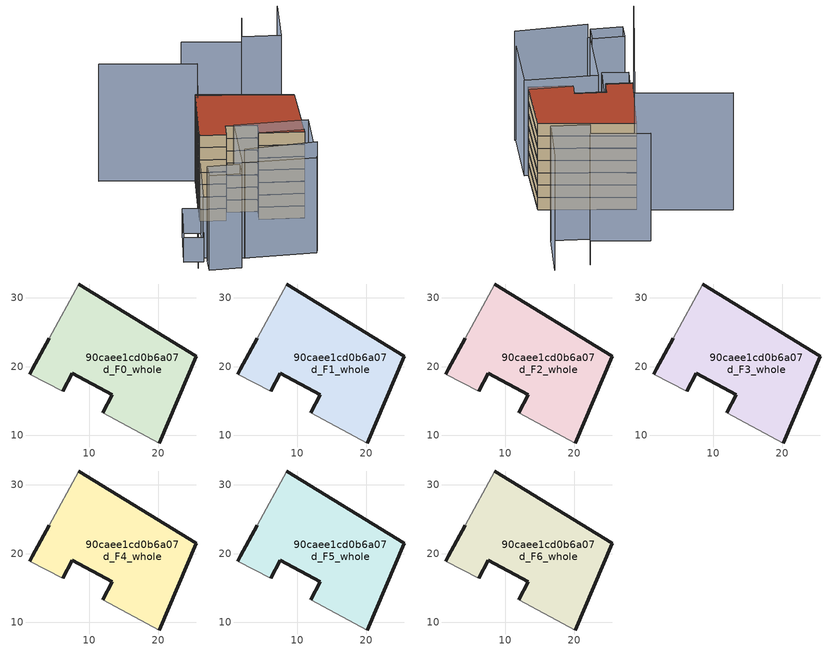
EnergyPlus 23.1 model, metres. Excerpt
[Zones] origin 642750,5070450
90caee1cd0b6a07d_F0_whole
 floor ground (EU_floor_Construction): 20.13,8.89 25.54,21.5 8.43,32.01 4.12,24.11 1.72,19.6 1.32,18.91 6.12,16.4 7.52,19 13.33,15.9 11.92,13.3 z0
 wall outside (EU_wall_Construction): 11.92,13.3 13.33,15.9 7.52,19 6.12,16.4 / 1.32,18.91 1.72,19.6 4.12,24.11 / 8.43,32.01 25.54,21.5 20.13,8.89 z0:3
 wall adiabatic (EU_wall_Construction): 6.12,16.4 1.32,18.91 / 4.12,24.11 8.43,32.01 / 20.13,8.89 11.92,13.3 z0:3
90caee1cd0b6a07d_F1_whole
 floor to 90caee1cd0b6a07d_F0_whole (EU_floor_Construction): 20.13,8.89 25.54,21.5 8.43,32.01 4.12,24.11 1.72,19.6 1.32,18.91 6.12,16.4 7.52,19 13.33,15.9 11.92,13.3 z3
 wall outside (EU_wall_Construction): 11.92,13.3 13.33,15.9 7.52,19 6.12,16.4 / 1.32,18.91 1.72,19.6 4.12,24.11 / 8.43,32.01 25.54,21.5 20.13,8.89 z3:6
 wall adiabatic (EU_wall_Construction): 6.12,16.4 1.32,18.91 / 4.12,24.11 8.43,32.01 / 20.13,8.89 11.92,13.3 z3:6
90caee1cd0b6a07d_F2_whole
 floor to 90caee1cd0b6a07d_F1_whole (EU_floor_Construction): 20.13,8.89 25.54,21.5 8.43,32.01 4.12,24.11 1.72,19.6 1.32,18.91 6.12,16.4 7.52,19 13.33,15.9 11.92,13.3 z6
 wall outside (EU_wall_Construction): 11.92,13.3 13.33,15.9 7.52,19 6.12,16.4 / 1.32,18.91 1.72,19.6 4.12,24.11 / 8.43,32.01 25.54,21.5 20.13,8.89 z6:9
 wall adiabatic (EU_wall_Construction): 6.12,16.4 1.32,18.91 / 4.12,24.11 8.43,32.01 / 20.13,8.89 11.92,13.3 z6:9
90caee1cd0b6a07d_F3_whole
 floor to 90caee1cd0b6a07d_F2_whole (EU_floor_Construction): 20.13,8.89 25.54,21.5 8.43,32.01 4.12,24.11 1.72,19.6 1.32,18.91 6.12,16.4 7.52,19 13.33,15.9 11.92,13.3 z9
 wall outside (EU_wall_Construction): 11.92,13.3 13.33,15.9 7.52,19 6.12,16.4 / 1.32,18.91 1.72,19.6 4.12,24.11 / 8.43,32.01 25.54,21.5 20.13,8.89 z9:12
 wall adiabatic (EU_wall_Construction): 6.12,16.4 1.32,18.91 / 4.12,24.11 8.43,32.01 / 20.13,8.89 11.92,13.3 z9:12
90caee1cd0b6a07d_F4_whole
 floor to 90caee1cd0b6a07d_F3_whole (EU_floor_Construction): 20.13,8.89 25.54,21.5 8.43,32.01 4.12,24.11 1.72,19.6 1.32,18.91 6.12,16.4 7.52,19 13.33,15.9 11.92,13.3 z12
 wall outside (EU_wall_Construction): 11.92,13.3 13.33,15.9 7.52,19 6.12,16.4 / 1.32,18.91 1.72,19.6 4.12,24.11 / 8.43,32.01 25.54,21.5 20.13,8.89 z12:15
 wall adiabatic (EU_wall_Construction): 6.12,16.4 1.32,18.91 / 4.12,24.11 8.43,32.01 / 20.13,8.89 11.92,13.3 z12:15
90caee1cd0b6a07d_F5_whole
 floor to 90caee1cd0b6a07d_F4_whole (EU_floor_Construction): 20.13,8.89 25.54,21.5 8.43,32.01 4.12,24.11 1.72,19.6 1.32,18.91 6.12,16.4 7.52,19 13.33,15.9 11.92,13.3 z15
 wall outside (EU_wall_Construction): 11.92,13.3 13.33,15.9 7.52,19 6.12,16.4 / 1.32,18.91 1.72,19.6 4.12,24.11 / 8.43,32.01 25.54,21.5 20.13,8.89 z15:18
 wall adiabatic (EU_wall_Construction): 6.12,16.4 1.32,18.91 / 4.12,24.11 8.43,32.01 / 20.13,8.89 11.92,13.3 z15:18
90caee1cd0b6a07d_F6_whole
 floor to 90caee1cd0b6a07d_F5_whole (EU_floor_Construction): 20.13,8.89 25.54,21.5 8.43,32.01 4.12,24.11 1.72,19.6 1.32,18.91 6.12,16.4 7.52,19 13.33,15.9 11.92,13.3 z18
 wall outside (EU_wall_Construction): 11.92,13.3 13.33,15.9 7.52,19 6.12,16.4 / 1.32,18.91 1.72,19.6 4.12,24.11 / 8.43,32.01 25.54,21.5 20.13,8.89 z18:21
 wall adiabatic (EU_wall_Construction): 6.12,16.4 1.32,18.91 / 4.12,24.11 8.43,32.01 / 20.13,8.89 11.92,13.3 z18:21
 roof outside (EU_roof_Construction): 25.54,21.5 20.13,8.89 11.92,13.3 13.33,15.9 7.52,19 6.12,16.4 1.32,18.91 1.72,19.6 4.12,24.11 8.43,32.01 z21
shading: 2.09,2.9 16.02,-2.64 z0:26.5; -0.24,0.17 -6.29,3 / -6.29,3 -4.83,6.12 / -4.83,6.12 1.21,3.29 / 1.21,3.29 -0.24,0.17 z0:22.9; 15.52,-3.22 1.69,3.09 / 1.69,3.09 7.43,15.69 / 7.43,15.69 21.26,9.39 / 21.26,9.39 15.52,-3.22 z0:23.2; 34.19,41.99 29.24,32.51 / 29.24,32.51 22.17,36.2 z0:27.9; 27.01,44.11 22.54,36.81 / 22.54,36.81 12.07,43.22 z0:26.2; -3.89,17.22 -0.39,15.19 / -0.39,15.19 -5.69,6.06 / -5.69,6.06 -9.19,8.1 / -9.19,8.1 -3.89,17.22 z0:6; -4.99,7.3 1.36,18.99 / 1.36,18.99 6.12,16.4 / 6.12,16.4 -0.23,4.71 / -0.23,4.71 -4.99,7.3 z0:14.8; -8.18,42.32 8.88,31.87 / 8.88,31.87 -7.74,4.75 z0:28.5
[Building]
EU S2 Campaign: North Axis=0; Terrain=City; Solar Distribution=FullExterior
[Site:Location]
Lyon-Bron: Latitude=45.75; Longitude=5; Time Zone=1; Elevation=198
[SizingPeriod:WeatherFileDays]
AnnualSizingPeriod: Begin Month=1; Begin Day of Month=1; End Month=12; End Day of Month=31; Day of Week for Start Day=Monday; Use Weather File Daylight Saving Period=No; Use Weather File Rain and Snow Indicators=No
[MATERIAL]
EU_InternalMass_Material: Roughness=MediumRough; Thickness=0.1; Conductivity=1; Density=1800; Specific Heat=900; Thermal Absorptance=0.9; Solar Absorptance=0.7; Visible Absorptance=0.7
[MATERIAL:NOMASS] Roughness=MediumRough; Thermal Absorptance=0.9; Solar Absorptance=0.7; Visible Absorptance=0.7
Name | Thermal Resistance
EU_wall_NoMass | 0.776494
EU_roof_NoMass | 0.486893
EU_floor_NoMass | 0.421597
[CONSTRUCTION]
EU_wall_Construction: EU_wall_NoMass
EU_roof_Construction: EU_roof_NoMass
EU_floor_Construction: EU_floor_NoMass
EU_InternalMass_Construction: EU_InternalMass_Material
[ZONE] Type=1; Multiplier=1; Ceiling Height=autocalculate; Floor Area=autocalculate; Part of Total Floor Area=Yes
Name | Volume
90caee1cd0b6a07d_F0_whole | 825.564
90caee1cd0b6a07d_F1_whole; 90caee1cd0b6a07d_F2_whole; 90caee1cd0b6a07d_F3_whole; 90caee1cd0b6a07d_F4_whole; 90caee1cd0b6a07d_F5_whole; 90caee1cd0b6a07d_F6_whole | 825.567
[INTERNALMASS] Construction=EU_InternalMass_Construction; Surface Area=275.196
Name | Zone or ZoneList
90caee1cd0b6a07d_F0_whole_EU_InternalMass | 90caee1cd0b6a07d_F0_whole
90caee1cd0b6a07d_F1_whole_EU_InternalMass | 90caee1cd0b6a07d_F1_whole
90caee1cd0b6a07d_F2_whole_EU_InternalMass | 90caee1cd0b6a07d_F2_whole
90caee1cd0b6a07d_F3_whole_EU_InternalMass | 90caee1cd0b6a07d_F3_whole
90caee1cd0b6a07d_F4_whole_EU_InternalMass | 90caee1cd0b6a07d_F4_whole
90caee1cd0b6a07d_F5_whole_EU_InternalMass | 90caee1cd0b6a07d_F5_whole
90caee1cd0b6a07d_F6_whole_EU_InternalMass | 90caee1cd0b6a07d_F6_whole
[OTHEREQUIPMENT] Fuel Type=Electricity; Design Level Calculation Method=Watts/Area; Power per Zone Floor Area=1; Fraction Latent=0; Fraction Radiant=0; Fraction Lost=0; Carbon Dioxide Generation Rate=0; EndUse Subcategory=EU_Step8_InternalGains
Name | Zone or ZoneList or Space or SpaceList | Schedule
EU_Step8_InternalGain_90caee1cd0b6a07d_F0_whole_f000 | 90caee1cd0b6a07d_F0_whole | EU_Step8_GainSchedule_90caee1cd0b6a07d_F0_whole_f000
EU_Step8_InternalGain_90caee1cd0b6a07d_F1_whole_f000 | 90caee1cd0b6a07d_F1_whole | EU_Step8_GainSchedule_90caee1cd0b6a07d_F1_whole_f000
EU_Step8_InternalGain_90caee1cd0b6a07d_F2_whole_f000 | 90caee1cd0b6a07d_F2_whole | EU_Step8_GainSchedule_90caee1cd0b6a07d_F2_whole_f000
EU_Step8_InternalGain_90caee1cd0b6a07d_F3_whole_f000 | 90caee1cd0b6a07d_F3_whole | EU_Step8_GainSchedule_90caee1cd0b6a07d_F3_whole_f000
EU_Step8_InternalGain_90caee1cd0b6a07d_F4_whole_f000 | 90caee1cd0b6a07d_F4_whole | EU_Step8_GainSchedule_90caee1cd0b6a07d_F4_whole_f000
EU_Step8_InternalGain_90caee1cd0b6a07d_F5_whole_f000 | 90caee1cd0b6a07d_F5_whole | EU_Step8_GainSchedule_90caee1cd0b6a07d_F5_whole_f000
EU_Step8_InternalGain_90caee1cd0b6a07d_F6_whole_f000 | 90caee1cd0b6a07d_F6_whole | EU_Step8_GainSchedule_90caee1cd0b6a07d_F6_whole_f000
[ZONEVENTILATION:DESIGNFLOWRATE] Schedule=EU_AlwaysOn; Design Flow Rate Calculation Method=AirChanges/Hour; Air Changes per Hour=0.693814; Ventilation Type=Natural; Fan Pressure Rise=0; Fan Total Efficiency=1; Constant Term Coefficient=1; Temperature Term Coefficient=0; Velocity Term Coefficient=0; Velocity Squared Term Coefficient=0; Minimum Indoor Temperature=-100; Maximum Indoor Temperature=100; Delta Temperature=-100; Minimum Outdoor Temperature=-100; Maximum Outdoor Temperature=100; Maximum Wind Speed=40
Name | Zone or ZoneList or Space or SpaceList
EU_ConstantAir_90caee1cd0b6a07d_F0_whole | 90caee1cd0b6a07d_F0_whole
EU_ConstantAir_90caee1cd0b6a07d_F1_whole | 90caee1cd0b6a07d_F1_whole
EU_ConstantAir_90caee1cd0b6a07d_F2_whole | 90caee1cd0b6a07d_F2_whole
EU_ConstantAir_90caee1cd0b6a07d_F3_whole | 90caee1cd0b6a07d_F3_whole
EU_ConstantAir_90caee1cd0b6a07d_F4_whole | 90caee1cd0b6a07d_F4_whole
EU_ConstantAir_90caee1cd0b6a07d_F5_whole | 90caee1cd0b6a07d_F5_whole
EU_ConstantAir_90caee1cd0b6a07d_F6_whole | 90caee1cd0b6a07d_F6_whole
[HVACTEMPLATE:THERMOSTAT] Constant Heating Setpoint=20; Constant Cooling Setpoint=50
EU_HeatOnly_90caee1cd0b6a07d_F0_whole; EU_HeatOnly_90caee1cd0b6a07d_F1_whole; EU_HeatOnly_90caee1cd0b6a07d_F2_whole; EU_HeatOnly_90caee1cd0b6a07d_F3_whole; EU_HeatOnly_90caee1cd0b6a07d_F4_whole; EU_HeatOnly_90caee1cd0b6a07d_F5_whole; EU_HeatOnly_90caee1cd0b6a07d_F6_whole
[HVACTEMPLATE:ZONE:IDEALLOADSAIRSYSTEM] System Availability Schedule=EU_AlwaysOn; Maximum Heating Supply Air Temperature=50; Minimum Cooling Supply Air Temperature=13; Maximum Heating Supply Air Humidity Ratio=0.0156; Minimum Cooling Supply Air Humidity Ratio=0.0077; Heating Limit=NoLimit; Cooling Limit=NoLimit; Heating Availability Schedule=EU_AlwaysOn; Cooling Availability Schedule=EU_CoolingOff; Dehumidification Control Type=ConstantSensibleHeatRatio; Cooling Sensible Heat Ratio=0.7; Dehumidification Setpoint=60; Humidification Control Type=None; Humidification Setpoint=30; Outdoor Air Method=None; Outdoor Air Flow Rate per Person=0.00944; Outdoor Air Flow Rate per Zone Floor Area=0; Outdoor Air Flow Rate per Zone=0; Demand Controlled Ventilation Type=None; Outdoor Air Economizer Type=NoEconomizer; Heat Recovery Type=None; Sensible Heat Recovery Effectiveness=0.7; Latent Heat Recovery Effectiveness=0.65
Name | Template Thermostat
90caee1cd0b6a07d_F0_whole | EU_HeatOnly_90caee1cd0b6a07d_F0_whole
90caee1cd0b6a07d_F1_whole | EU_HeatOnly_90caee1cd0b6a07d_F1_whole
90caee1cd0b6a07d_F2_whole | EU_HeatOnly_90caee1cd0b6a07d_F2_whole
90caee1cd0b6a07d_F3_whole | EU_HeatOnly_90caee1cd0b6a07d_F3_whole
90caee1cd0b6a07d_F4_whole | EU_HeatOnly_90caee1cd0b6a07d_F4_whole
90caee1cd0b6a07d_F5_whole | EU_HeatOnly_90caee1cd0b6a07d_F5_whole
90caee1cd0b6a07d_F6_whole | EU_HeatOnly_90caee1cd0b6a07d_F6_whole
[SIZING:ZONE] Zone Cooling Design Supply Air Temperature Input Method=SupplyAirTemperature; Zone Cooling Design Supply Air Temperature=13; Zone Heating Design Supply Air Temperature Input Method=SupplyAirTemperature; Zone Heating Design Supply Air Temperature=50; Zone Cooling Design Supply Air Humidity Ratio=0.008; Zone Heating Design Supply Air Humidity Ratio=0.008; Cooling Design Air Flow Method=DesignDay; Cooling Design Air Flow Rate=0; Cooling Minimum Air Flow per Zone Floor Area=0.000762; Cooling Minimum Air Flow=0; Cooling Minimum Air Flow Fraction=0.2; Heating Design Air Flow Method=DesignDay; Heating Design Air Flow Rate=0; Heating Maximum Air Flow per Zone Floor Area=0.002032; Heating Maximum Air Flow=0.141576; Heating Maximum Air Flow Fraction=0.3; Account for Dedicated Outdoor Air System=No; Dedicated Outdoor Air System Control Strategy=NeutralSupplyAir; Dedicated Outdoor Air Low Setpoint Temperature for Design=autosize; Dedicated Outdoor Air High Setpoint Temperature for Design=autosize; Zone Load Sizing Method=Sensible Load Only No Latent Load; Zone Latent Cooling Design Supply Air Humidity Ratio Input Method=HumidityRatioDifference; Zone Cooling Design Supply Air Humidity Ratio Difference=0.005; Zone Latent Heating Design Supply Air Humidity Ratio Input Method=HumidityRatioDifference; Zone Humidification Design Supply Air Humidity Ratio Difference=0.005
90caee1cd0b6a07d_F0_whole; 90caee1cd0b6a07d_F1_whole; 90caee1cd0b6a07d_F2_whole; 90caee1cd0b6a07d_F3_whole; 90caee1cd0b6a07d_F4_whole; 90caee1cd0b6a07d_F5_whole; 90caee1cd0b6a07d_F6_whole
[SCHEDULE:CONSTANT]
Name | Hourly Value
EU_AlwaysOn | 1
EU_CoolingOff | 0
[SCHEDULE:FILE] Column Number=1; Rows to Skip at Top=0; Number of Hours of Data=8760; Column Separator=Comma; Interpolate to Timestep=No; Minutes per Item=60; Adjust Schedule for Daylight Savings=Yes
Name | File
EU_Step8_GainSchedule_90caee1cd0b6a07d_F0_whole_f000 | ../../schedules/90caee1cd0b6a07d/90caee1cd0b6a07d_F0_whole_f000_gain.csv
EU_Step8_GainSchedule_90caee1cd0b6a07d_F1_whole_f000 | ../../schedules/90caee1cd0b6a07d/90caee1cd0b6a07d_F1_whole_f000_gain.csv
EU_Step8_GainSchedule_90caee1cd0b6a07d_F2_whole_f000 | ../../schedules/90caee1cd0b6a07d/90caee1cd0b6a07d_F2_whole_f000_gain.csv
EU_Step8_GainSchedule_90caee1cd0b6a07d_F3_whole_f000 | ../../schedules/90caee1cd0b6a07d/90caee1cd0b6a07d_F3_whole_f000_gain.csv
EU_Step8_GainSchedule_90caee1cd0b6a07d_F4_whole_f000 | ../../schedules/90caee1cd0b6a07d/90caee1cd0b6a07d_F4_whole_f000_gain.csv
EU_Step8_GainSchedule_90caee1cd0b6a07d_F5_whole_f000 | ../../schedules/90caee1cd0b6a07d/90caee1cd0b6a07d_F5_whole_f000_gain.csv
EU_Step8_GainSchedule_90caee1cd0b6a07d_F6_whole_f000 | ../../schedules/90caee1cd0b6a07d/90caee1cd0b6a07d_F6_whole_f000_gain.csv
